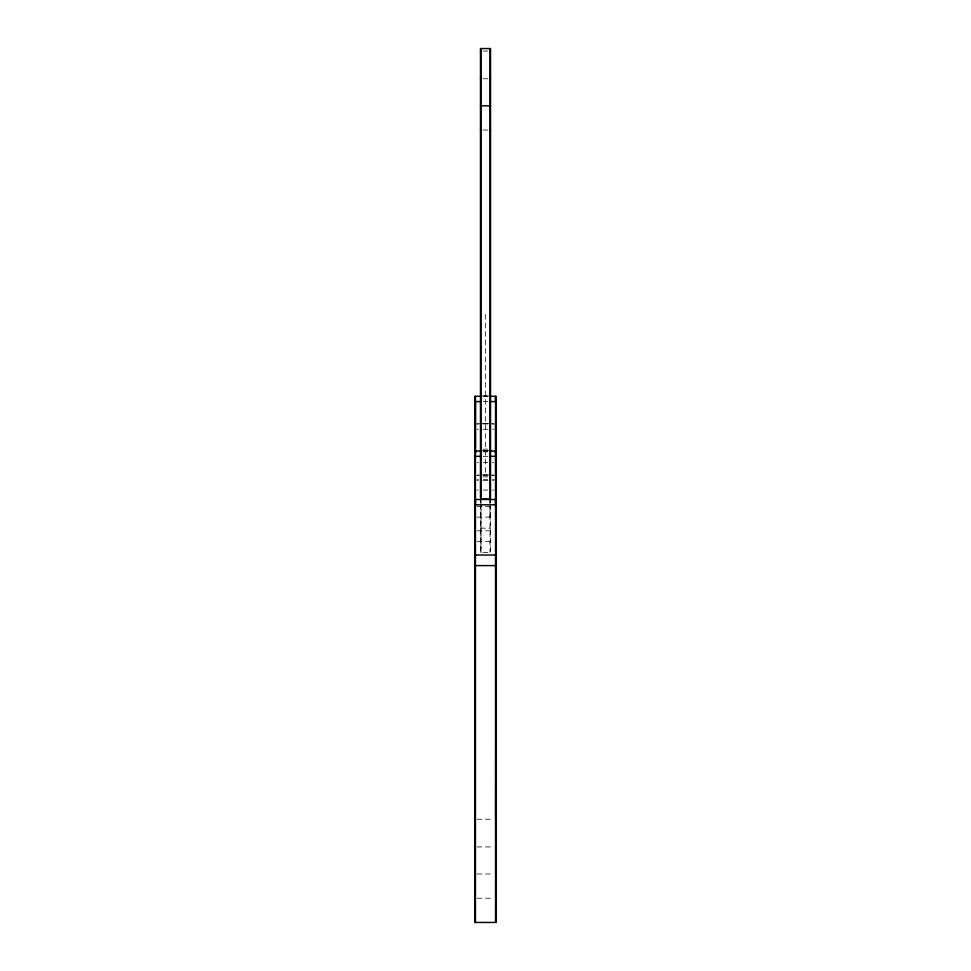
<?xml version="1.0" encoding="UTF-8"?>
<svg xmlns="http://www.w3.org/2000/svg" width="971" height="971" viewBox="0 0 971 971"><rect width="100%" height="100%" fill="white"/><g stroke="black" fill="none" stroke-linecap="round" stroke-linejoin="round"><path stroke-width="0.73" stroke-dasharray="4.86 3.64" d="M481.009 501.364L481.009 552.378L481.009 498.96M489.991 516.693L489.991 506.182M489.991 503.621L489.991 500.696M481.434 395.998L484.395 395.84M476.725 423.926L480.475 423.732M481.592 423.684L484.395 423.538M481.507 450.75L484.395 450.605M476.725 475.22L480.475 475.025M481.434 474.977L484.395 474.831M484.335 395.852L486.337 395.828M484.335 423.538L486.337 423.526M484.335 450.605L486.337 450.593M484.335 474.831L486.337 474.819M483.133 51.062L487.867 51.062M483.133 78.76L487.867 78.76M483.133 130.053L487.867 130.053M483.255 396.289L487.745 396.289M483.06 401.581L487.94 401.581M477.04 423.987L478.4 423.987M483.255 423.987L487.745 423.987M492.6 423.987L493.96 423.987M477.052 429.267L478.4 429.267M483.06 429.267L487.94 429.267M492.6 429.267L493.948 429.267M483.133 449.16L487.867 449.16M483.255 451.054L487.745 451.054M483.364 451.806L487.636 451.806M483.06 456.334L487.94 456.334M477.052 462.378L478.4 462.378M483.364 462.378L487.636 462.378M492.6 462.378L493.948 462.378M477.04 475.28L478.4 475.28M483.255 475.28L487.745 475.28M492.6 475.28L493.96 475.28M483.133 476.858L487.867 476.858M477.052 479.492L478.4 479.492M483.364 479.492L487.636 479.492M492.6 479.492L493.948 479.492M477.052 480.56L478.4 480.56M483.06 480.56L487.94 480.56M492.6 480.56L493.948 480.56M477.052 490.064L478.4 490.064M483.364 490.064L487.636 490.064M492.6 490.064L493.948 490.064M477.052 506.559L493.948 506.559M477.052 517.13L493.948 517.13M480.475 528.151L490.525 528.151M477.052 530.785L493.948 530.785M477.052 541.369L493.948 541.369M477.04 819.233L493.96 819.233M477.04 846.93L493.96 846.93M477.04 873.985L493.96 873.985M477.04 898.224L493.96 898.224M486.301 395.828L489.493 395.986M486.301 423.526L489.408 423.684M490.525 423.732L494.288 423.926M486.301 450.593L489.493 450.75M486.301 474.819L489.566 474.977M490.525 475.025L494.288 475.22M490.525 498.96L490.525 502.675M490.525 504.058L490.525 552.378L480.475 552.378L480.475 504.058M489.991 497.965L489.991 552.378M485.5 314.47L485.5 473.071M480.475 498.96L480.475 502.675"/><path stroke-width="1.46" d="M475.45 452.377L475.462 396.289M475.462 499.507L475.45 504.799L495.55 504.799L495.538 499.507M481.046 499.24L484.395 499.07M484.335 499.07L486.337 499.045M480.475 51.062L481.118 51.062M489.882 51.062L490.525 51.062M480.475 78.76L481.118 78.76M489.882 78.76L490.525 78.76M480.475 105.827L490.525 105.827M480.475 130.053L481.118 130.053M489.882 130.053L490.525 130.053M481.325 396.289L474.928 396.289L474.928 922.45L496.072 922.45L495.647 423.987M489.675 396.289L496.072 396.289L495.647 819.233M481.325 401.581L475.45 401.581L475.45 922.45M489.675 401.581L495.55 401.581L495.538 396.289L495.55 922.45M474.928 451.054L481.325 451.054M489.675 451.054L496.072 451.054M475.45 451.806L476.36 451.806M494.64 451.806L495.55 451.806M475.45 456.334L481.325 456.334M489.675 456.334L495.55 456.334M474.928 499.507L496.072 499.507M475.45 555.024L495.55 555.024M475.45 565.595L495.55 565.595M486.301 499.045L489.954 499.24M490.525 497.856L490.525 48.55L480.475 48.55L480.475 497.856M489.991 48.55L489.991 497.856M481.009 48.55L481.009 497.856"/></g></svg>
